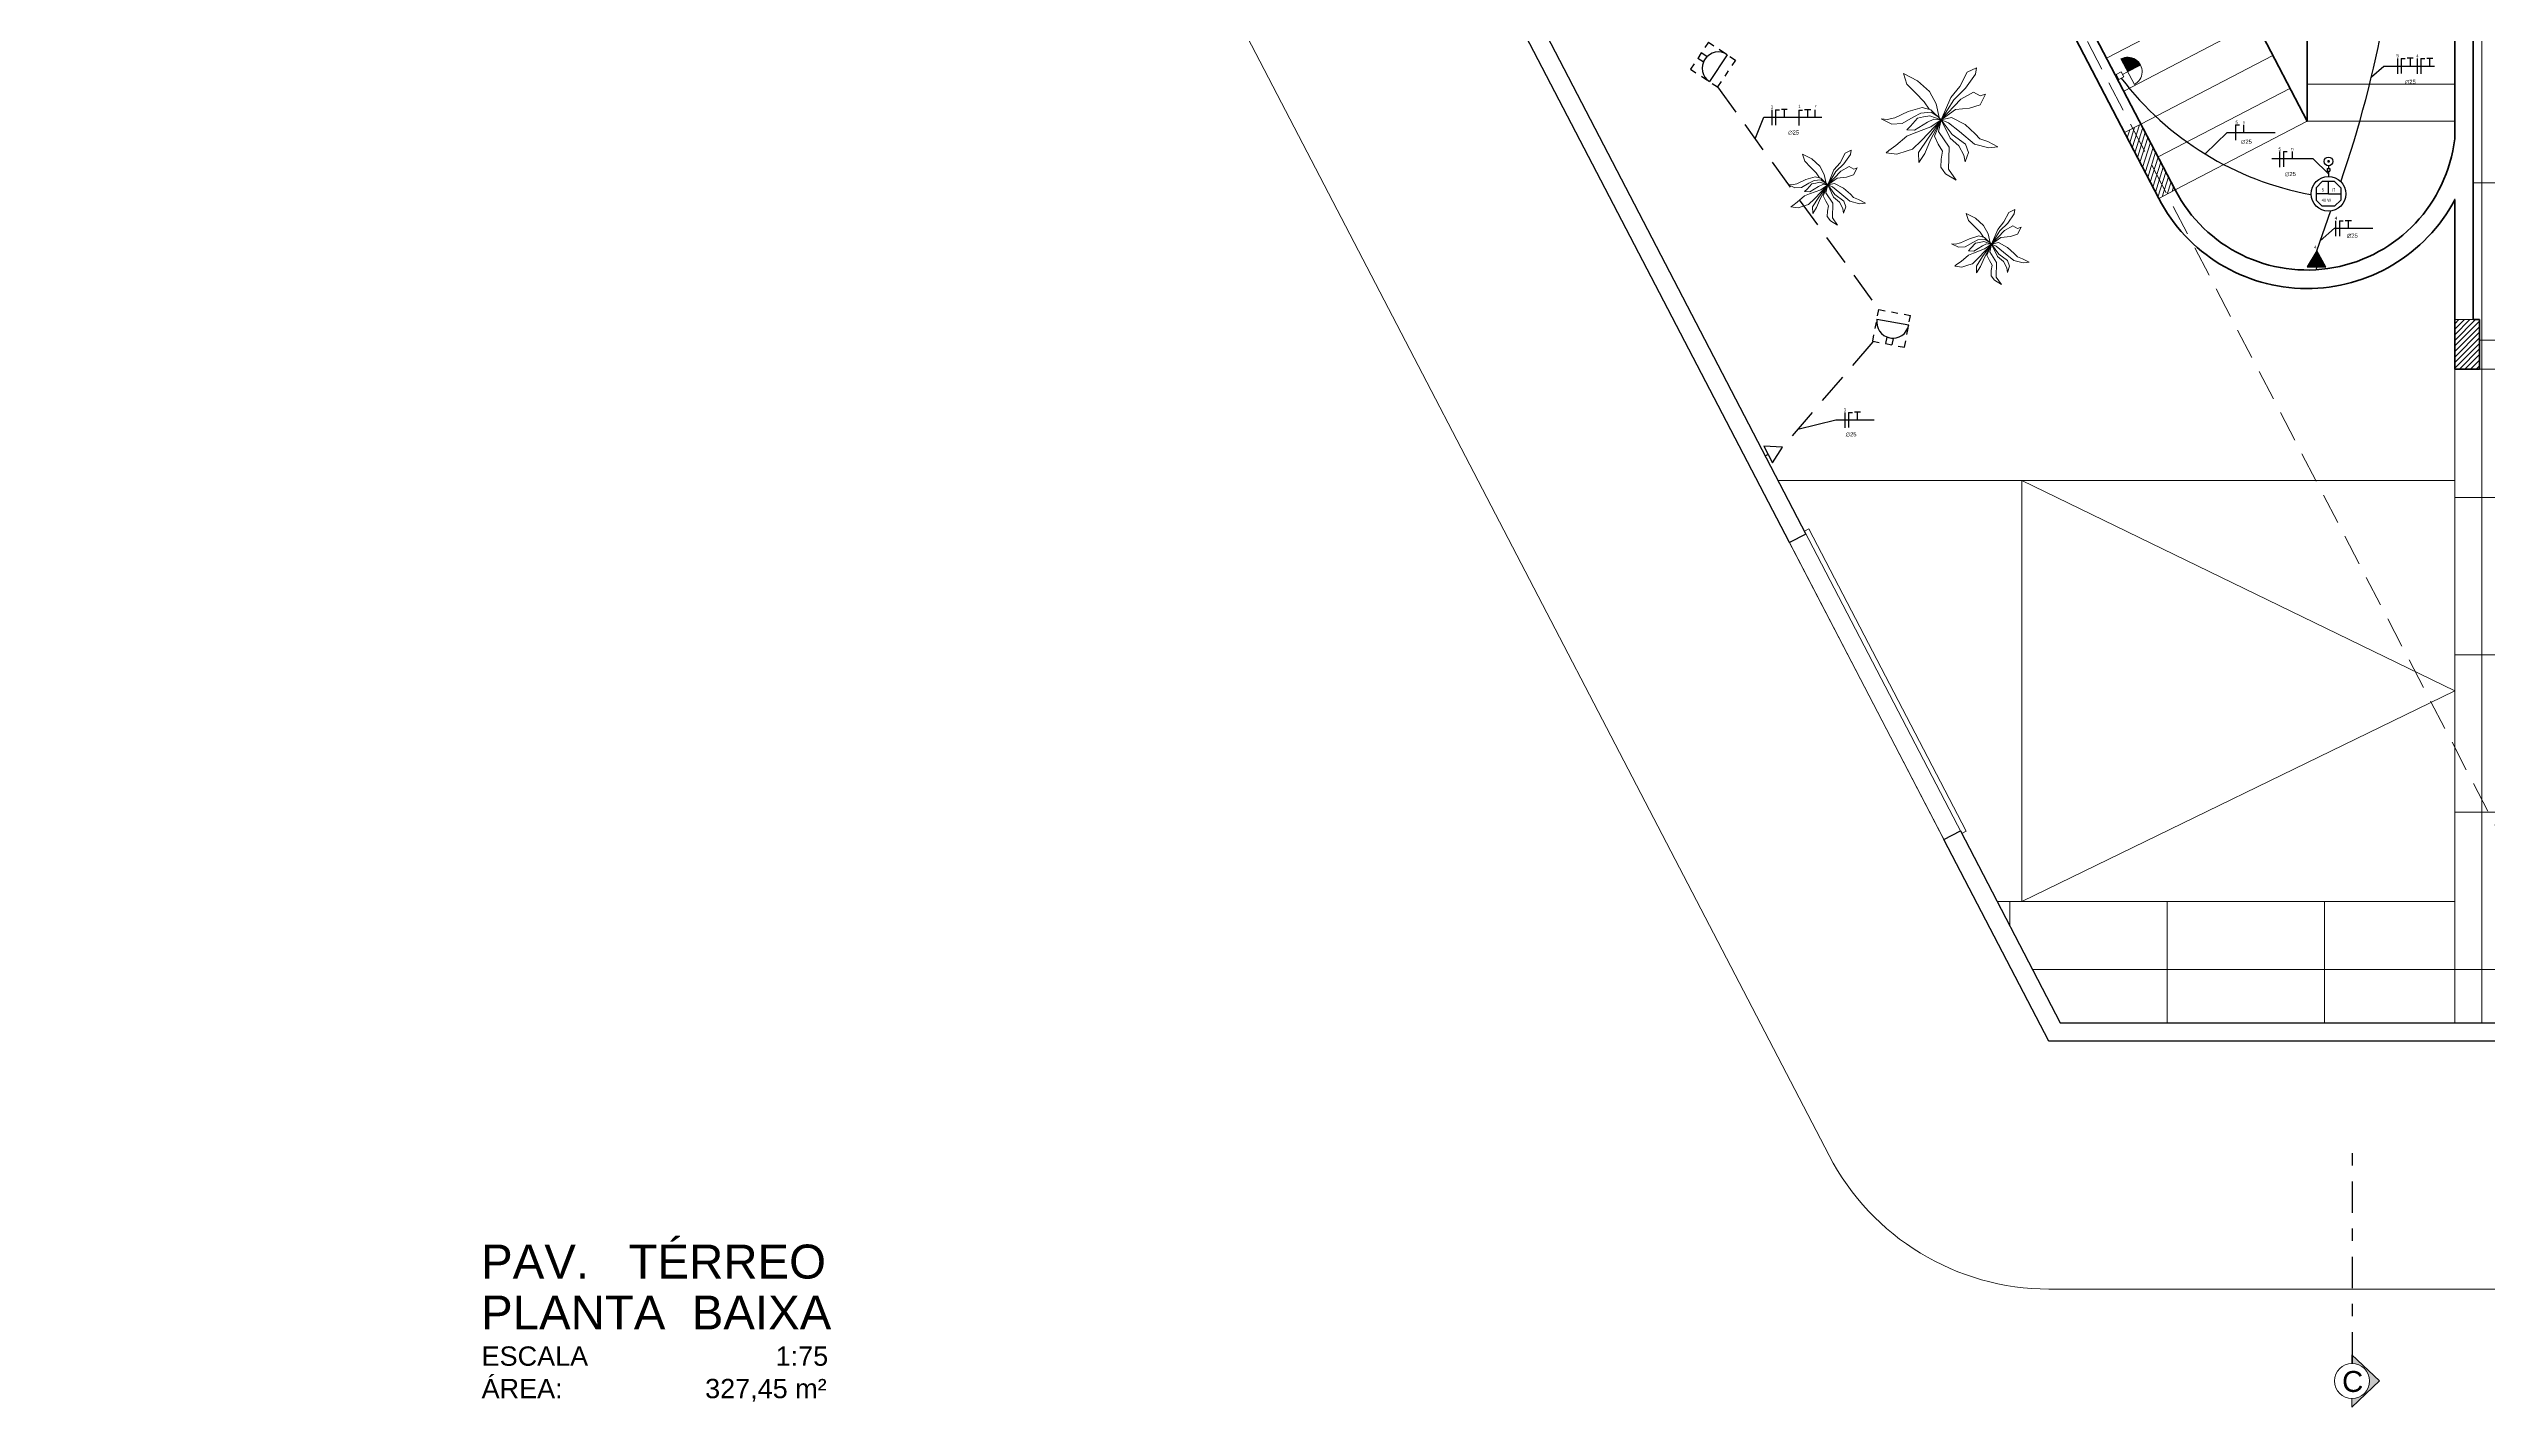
# Model space of a CAD drawing. Header units: millimetres. Extents: x 2991 to 3503, y 2795 to 2987.
# Drawn here: x 3107.23 to 3126.91, y 2805.22 to 2816.18 of the extents above; entities that cross this region are included whole.
import ezdxf
from ezdxf.enums import TextEntityAlignment as Align

# ---------------------------------------------------------------- set-up
doc = ezdxf.new("R2010")
doc.units = ezdxf.units.MM
for name, pattern in [('DASHDOT', [25.4, 12.7, -6.35, 0, -6.35]), ('DIVIDE3A', [1.6, 0.8, -0.2, 0, -0.2, 0, -0.2, 0, -0.2]), ('HIDDEN', [0.375, 0.25, -0.125])]:
    doc.linetypes.add(name, pattern=pattern)
for name, color, linetype in [('ESCO_37_TOMADAS', 3, 'Continuous'), ('Pranchas', 3, 'Continuous'), ('PTF', 1, 'Continuous'), ('PTO', 1, 'Continuous'), ('TET', 172, 'Continuous'), ('TEXTO', 7, 'Continuous'), ('TTTEA', 40, 'DIVIDE3A')]:
    doc.layers.add(name, color=color, linetype=linetype)
for name, color, linetype, lineweight in [('ESQ_INTER', 250, 'Continuous', 9), ('IND', 7, 'Continuous', 13), ('PILAR', 7, 'Continuous', 5), ('PISO', 252, 'Continuous', 9), ('Plarga', 7, 'Continuous', 40)]:
    doc.layers.add(name, color=color, linetype=linetype, lineweight=lineweight)
doc.styles.add('arial', font='')
doc.styles.add('ST', font='ROMANS.SHX', dxfattribs={"height": 0.15})
doc.styles.get("Standard").update_dxf_attribs({"font": ''})
doc.styles.add('TARCISIO', font='')
doc.styles.get('arial').set_extended_font_data('Arial')
doc.styles.get('Standard').set_extended_font_data('Arial')
doc.styles.get('TARCISIO').set_extended_font_data('Arial')

# ---------------------------------------------------------------- blocks, each defined once
blk = doc.blocks.new('IP')
for p, q in [((-0.1, 0.25), (0, 0.25)), ((-0.1, 0.25), (-0.1, 0.15)), ((-0.1, 0.05), (-0.1, -0.05)), ((0, 0.05), (-0.1, 0.05)), ((0, 0.05), (0, -0.05)), ((0.1, 0.25), (0.2, 0.25)), ((0.25, 0.25), (0.25, -0.25)), ((0.3, 0.25), (0.4, 0.25)), ((0.4, 0.25), (0.4, 0.15)), ((0.4, 0.05), (0.4, -0.05)), ((0, -0.05), (-0.1, -0.05)), ((-0.1, -0.15), (-0.1, -0.25)), ((-0.1, -0.25), (0, -0.25)), ((0.1, -0.25), (0.2, -0.25)), ((0.3, -0.25), (0.4, -0.25)), ((0.4, -0.15), (0.4, -0.25))]:
    blk.add_line(p, q)
blk.add_arc((0.25, 0), 0.25, 90, 270)
blk = doc.blocks.new('iv')
at = {"color": 3}
for p, q in [((-0.2, 0.1), (-0.1, 0.2)), ((-0.2, 0.1), (-0.2, -0.1)), ((-0.1, 0.2), (0.1, 0.2)), ((0.1, 0.2), (0.2, 0.1)), ((0.2, 0.1), (0.2, -0.1)), ((-0.1, -0.2), (-0.2, -0.1)), ((-0.1, -0.2), (0.1, -0.2)), ((0.2, -0.1), (0.1, -0.2))]:
    blk.add_line(p, q, dxfattribs=at)
at = {"color": 1}
blk.add_circle((0, 0), 0.28, dxfattribs=at)
at = {"color": 1, "style": 'ST', "flags": 4}
blk.add_attdef('N%%D', text='', height=0.15, dxfattribs=at).set_placement((0.003, -0.074), align=Align.CENTER)
blk = doc.blocks.new('I190')
at = {"lineweight": 5}
for p, q in [((-0.1, 0.05), (-0.1, -0.05)), ((0, 0.05), (-0.1, 0.05)), ((0, 0.05), (0, -0.05)), ((0.1, 0), (0, 0)), ((0.1, 0.25), (0.1, -0.25)), ((0.35, 0), (0.1, 0)), ((0, -0.05), (-0.1, -0.05))]:
    blk.add_line(p, q, dxfattribs=at)
at = {"lineweight": 5, "const_width": 0.2499}
blk.add_lwpolyline([(0.1, 0.12505, -0.41421356), (0.22505, 0, -1)], format="xyb", dxfattribs=at)
at = {"lineweight": 5}
blk.add_arc((0.1, 0), 0.25, 270, 90, dxfattribs=at)
blk = doc.blocks.new('BCAM')
for p, q in [((-0.05, 0), (-0.05, -0.1)), ((-0.05, 0), (0.05, 0)), ((0, 0.099), (0, 0)), ((0.05, 0), (0.05, -0.1)), ((-0.05, -0.1), (0.05, -0.1))]:
    blk.add_line(p, q)
at = {"const_width": 0.049}
blk.add_lwpolyline([(0, 0.234, 1), (0, 0.285, 1)], format="xyb", close=True, dxfattribs=at)
blk.add_circle((0, 0.259), 0.16)

msp = doc.modelspace()

# ---------------------------------------------------------------- hatches: boundary and pattern name
at = {"layer": 'IND'}
msp.add_hatch(color=0, dxfattribs=at).paths.add_polyline_path([(3125.815, 2805.644), (3125.815, 2805.573, -1.014778), (3125.815, 2805.291), (3125.815, 2805.22), (3126.037, 2805.432)])
at = {"layer": 'PILAR'}
h = msp.add_hatch(dxfattribs=at)
h.set_pattern_fill('ANSI31,_O', color=256, scale=0.01, angle=-62.5146)
h.set_pattern_definition([(252.4853861, (3108.864844, 4908.087727), (-0.03027807704, 0.00955513217), [])])
h.paths.add_polyline_path([(3124.256, 2814.976), (3124.389, 2815.045), (3124.112, 2815.577), (3123.979, 2815.508)])
h = msp.add_hatch(dxfattribs=at)
h.set_pattern_fill('ANSI31,_O', color=256, scale=0.01, angle=-90)
h.set_pattern_definition([(225, (4079.059413, 4677.561575), (-0.0224506403, 0.0224506403), [])])
h.paths.add_polyline_path([(3126.645, 2813.599), (3126.845, 2813.599), (3126.845, 2813.999), (3126.645, 2813.999)])
at = {"layer": 'PISO'}
h = msp.add_hatch(dxfattribs=at)
h.set_pattern_fill('NET,_O', color=256, scale=0.4)
h.set_pattern_definition([(0, (3126.8623, 2808.7529), (0, 1.27), []), (90, (3126.8623, 2808.7529), (-1.27, 8e-17), [])])
h.paths.add_polyline_path([(3126.645, 2810.545), (3126.645, 2808.324), (3127.801, 2808.324)], flags=17)
h.paths.add_polyline_path([(3126.645, 2809.303), (3123.152, 2809.303), (3122.952, 2809.303), (3123.461, 2808.324), (3126.645, 2808.324)])
h.paths.add_polyline_path([(3132.52, 2821.849), (3132.12, 2821.849), (3132.12, 2822.049), (3132.52, 2822.049), (3132.52, 2827.324), (3126.795, 2827.324), (3126.795, 2822.999), (3126.795, 2820.399), (3126.795, 2818.849), (3126.845, 2818.849), (3126.845, 2818.449), (3126.795, 2818.449), (3126.795, 2813.999), (3126.845, 2813.999), (3126.845, 2813.599), (3129.295, 2813.599), (3129.295, 2813.149), (3130.795, 2813.149), (3130.795, 2813.599), (3132.12, 2813.599), (3132.12, 2813.799), (3132.52, 2813.799), (3132.52, 2819.099), (3132.12, 2819.099), (3132.12, 2819.299), (3132.52, 2819.299)])
h.paths.add_polyline_path([(3132.52, 2813.599), (3130.795, 2813.599), (3130.795, 2813.149), (3129.295, 2813.149), (3129.295, 2813.599), (3126.645, 2813.599), (3126.645, 2810.545), (3127.801, 2808.324), (3132.12, 2808.324), (3132.12, 2808.374), (3132.52, 2808.374)])

# ---------------------------------------------------------------- linework, layer by layer
at = {"color": 3, "lineweight": 5}
for p, q in [((3122.196, 2815.985), (3122.223, 2815.9)), ((3122.309, 2815.926), (3122.196, 2815.985)), ((3122.711, 2815.995), (3122.651, 2815.881)), ((3122.697, 2815.867), (3122.777, 2815.98)), ((3122.786, 2816.031), (3122.711, 2815.995)), ((3122.777, 2815.98), (3122.786, 2816.031)), ((3122.223, 2815.9), (3122.293, 2815.828)), ((3122.293, 2815.828), (3122.362, 2815.756)), ((3122.406, 2815.84), (3122.309, 2815.926)), ((3122.461, 2815.74), (3122.406, 2815.84)), ((3122.577, 2815.792), (3122.501, 2815.611)), ((3122.66, 2815.778), (3122.501, 2815.611)), ((3122.651, 2815.881), (3122.577, 2815.792)), ((3122.602, 2815.773), (3122.697, 2815.867)), ((3122.76, 2815.833), (3122.66, 2815.778)), ((3122.816, 2815.804), (3122.76, 2815.833)), ((3122.815, 2815.733), (3122.859, 2815.817)), ((3122.859, 2815.817), (3122.816, 2815.804)), ((3122.017, 2815.618), (3122.102, 2815.577)), ((3122.064, 2815.613), (3122.017, 2815.618)), ((3122.127, 2815.626), (3122.064, 2815.613)), ((3122.102, 2815.577), (3122.184, 2815.58)), ((3122.235, 2815.678), (3122.127, 2815.626)), ((3122.184, 2815.58), (3122.274, 2815.632)), ((3122.348, 2815.711), (3122.235, 2815.678)), ((3122.252, 2815.561), (3122.309, 2815.623)), ((3122.274, 2815.632), (3122.337, 2815.664)), ((3122.39, 2815.591), (3122.286, 2815.527)), ((3122.309, 2815.623), (3122.357, 2815.634)), ((3122.337, 2815.664), (3122.42, 2815.674)), ((3122.501, 2815.611), (3122.342, 2815.445)), ((3122.418, 2815.691), (3122.348, 2815.711)), ((3122.357, 2815.634), (3122.408, 2815.644)), ((3122.362, 2815.756), (3122.403, 2815.698)), ((3122.442, 2815.616), (3122.39, 2815.591)), ((3122.501, 2815.611), (3122.394, 2815.464)), ((3122.408, 2815.644), (3122.501, 2815.611)), ((3122.415, 2815.45), (3122.501, 2815.611)), ((3122.417, 2815.554), (3122.501, 2815.611)), ((3122.501, 2815.611), (3122.418, 2815.691)), ((3122.42, 2815.674), (3122.485, 2815.63)), ((3122.501, 2815.611), (3122.442, 2815.616)), ((3122.445, 2815.48), (3122.501, 2815.611)), ((3122.485, 2815.63), (3122.461, 2815.74)), ((3122.501, 2815.611), (3122.479, 2815.518)), ((3122.501, 2815.611), (3122.602, 2815.773)), ((3122.501, 2815.611), (3122.616, 2815.694)), ((3122.501, 2815.611), (3122.584, 2815.631)), ((3122.573, 2815.462), (3122.501, 2815.611)), ((3122.501, 2815.611), (3122.589, 2815.493)), ((3122.558, 2815.588), (3122.501, 2815.611)), ((3122.647, 2815.516), (3122.558, 2815.588)), ((3122.584, 2815.631), (3122.694, 2815.573)), ((3122.616, 2815.694), (3122.729, 2815.706)), ((3122.729, 2815.706), (3122.815, 2815.733)), ((3122.078, 2815.363), (3122.134, 2815.403)), ((3122.134, 2815.403), (3122.222, 2815.478)), ((3122.222, 2815.531), (3122.252, 2815.561)), ((3122.286, 2815.527), (3122.222, 2815.531)), ((3122.222, 2815.478), (3122.281, 2815.503)), ((3122.342, 2815.445), (3122.27, 2815.375)), ((3122.281, 2815.503), (3122.417, 2815.554)), ((3122.394, 2815.464), (3122.318, 2815.346)), ((3122.368, 2815.34), (3122.415, 2815.45)), ((3122.477, 2815.414), (3122.445, 2815.48)), ((3122.511, 2815.357), (3122.477, 2815.414)), ((3122.479, 2815.518), (3122.564, 2815.391)), ((3122.564, 2815.391), (3122.559, 2815.213)), ((3122.644, 2815.402), (3122.573, 2815.462)), ((3122.589, 2815.493), (3122.696, 2815.414)), ((3122.684, 2815.325), (3122.644, 2815.402)), ((3122.77, 2815.415), (3122.647, 2815.516)), ((3122.694, 2815.573), (3122.775, 2815.498)), ((3122.696, 2815.414), (3122.72, 2815.346)), ((3122.884, 2815.385), (3122.77, 2815.415)), ((3122.775, 2815.498), (3122.813, 2815.458)), ((3122.813, 2815.458), (3122.876, 2815.435)), ((3122.876, 2815.435), (3122.958, 2815.392)), ((3122.958, 2815.392), (3122.884, 2815.385)), ((3121.381, 2815.335), (3121.399, 2815.278)), ((3121.456, 2815.295), (3121.381, 2815.335)), ((3121.399, 2815.278), (3121.445, 2815.23)), ((3121.445, 2815.23), (3121.492, 2815.182)), ((3121.521, 2815.238), (3121.456, 2815.295)), ((3121.557, 2815.171), (3121.521, 2815.238)), ((3121.635, 2815.206), (3121.584, 2815.085)), ((3121.69, 2815.197), (3121.584, 2815.085)), ((3121.584, 2815.085), (3121.651, 2815.193)), ((3121.684, 2815.265), (3121.635, 2815.206)), ((3121.651, 2815.193), (3121.715, 2815.256)), ((3121.724, 2815.341), (3121.684, 2815.265)), ((3121.757, 2815.233), (3121.69, 2815.197)), ((3121.715, 2815.256), (3121.768, 2815.331)), ((3121.774, 2815.365), (3121.724, 2815.341)), ((3121.794, 2815.214), (3121.757, 2815.233)), ((3121.768, 2815.331), (3121.774, 2815.365)), ((3121.793, 2815.166), (3121.823, 2815.223)), ((3121.823, 2815.223), (3121.794, 2815.214)), ((3122.057, 2815.345), (3122.078, 2815.363)), ((3122.142, 2815.335), (3122.057, 2815.345)), ((3122.227, 2815.362), (3122.142, 2815.335)), ((3122.27, 2815.375), (3122.227, 2815.362)), ((3122.318, 2815.346), (3122.319, 2815.267)), ((3122.319, 2815.267), (3122.368, 2815.34)), ((3122.497, 2815.229), (3122.499, 2815.294)), ((3122.536, 2815.176), (3122.497, 2815.229)), ((3122.499, 2815.294), (3122.511, 2815.357)), ((3122.559, 2815.213), (3122.621, 2815.125)), ((3122.694, 2815.271), (3122.684, 2815.325)), ((3122.72, 2815.346), (3122.694, 2815.271)), ((3121.262, 2815.09), (3121.318, 2815.063)), ((3121.293, 2815.087), (3121.262, 2815.09)), ((3121.335, 2815.095), (3121.293, 2815.087)), ((3121.318, 2815.063), (3121.373, 2815.065)), ((3121.407, 2815.13), (3121.335, 2815.095)), ((3121.339, 2814.947), (3121.398, 2814.997)), ((3121.373, 2815.065), (3121.433, 2815.099)), ((3121.398, 2815.032), (3121.418, 2815.052)), ((3121.441, 2815.029), (3121.398, 2815.032)), ((3121.398, 2814.997), (3121.438, 2815.013)), ((3121.482, 2815.152), (3121.407, 2815.13)), ((3121.418, 2815.052), (3121.456, 2815.093)), ((3121.433, 2815.099), (3121.475, 2815.121)), ((3121.438, 2815.013), (3121.528, 2815.047)), ((3121.51, 2815.072), (3121.441, 2815.029)), ((3121.456, 2815.093), (3121.488, 2815.101)), ((3121.475, 2815.121), (3121.53, 2815.127)), ((3121.584, 2815.085), (3121.478, 2814.974)), ((3121.529, 2815.139), (3121.482, 2815.152)), ((3121.488, 2815.101), (3121.522, 2815.107)), ((3121.492, 2815.182), (3121.519, 2815.143)), ((3121.545, 2815.089), (3121.51, 2815.072)), ((3121.584, 2815.085), (3121.513, 2814.987)), ((3121.522, 2815.107), (3121.584, 2815.085)), ((3121.527, 2814.978), (3121.584, 2815.085)), ((3121.528, 2815.047), (3121.584, 2815.085)), ((3121.584, 2815.085), (3121.529, 2815.139)), ((3121.53, 2815.127), (3121.573, 2815.098)), ((3121.584, 2815.085), (3121.545, 2815.089)), ((3121.547, 2814.998), (3121.584, 2815.085)), ((3121.568, 2814.954), (3121.547, 2814.998)), ((3121.573, 2815.098), (3121.557, 2815.171)), ((3121.584, 2815.085), (3121.569, 2815.023)), ((3121.569, 2815.023), (3121.626, 2814.939)), ((3121.584, 2815.085), (3121.661, 2815.141)), ((3121.584, 2815.085), (3121.639, 2815.098)), ((3121.632, 2814.986), (3121.584, 2815.085)), ((3121.584, 2815.085), (3121.643, 2815.007)), ((3121.622, 2815.07), (3121.584, 2815.085)), ((3121.681, 2815.022), (3121.622, 2815.07)), ((3121.639, 2815.098), (3121.713, 2815.06)), ((3121.643, 2815.007), (3121.714, 2814.954)), ((3121.661, 2815.141), (3121.736, 2815.149)), ((3121.763, 2814.954), (3121.681, 2815.022)), ((3121.713, 2815.06), (3121.767, 2815.01)), ((3121.736, 2815.149), (3121.793, 2815.166)), ((3121.767, 2815.01), (3121.792, 2814.983)), ((3122.621, 2815.125), (3122.536, 2815.176)), ((3121.288, 2814.908), (3121.302, 2814.92)), ((3121.345, 2814.901), (3121.288, 2814.908)), ((3121.302, 2814.92), (3121.339, 2814.947)), ((3121.402, 2814.919), (3121.345, 2814.901)), ((3121.43, 2814.928), (3121.402, 2814.919)), ((3121.478, 2814.974), (3121.43, 2814.928)), ((3121.513, 2814.987), (3121.462, 2814.908)), ((3121.462, 2814.908), (3121.463, 2814.856)), ((3121.463, 2814.856), (3121.495, 2814.904)), ((3121.495, 2814.904), (3121.527, 2814.978)), ((3121.591, 2814.916), (3121.568, 2814.954)), ((3121.581, 2814.831), (3121.583, 2814.874)), ((3121.607, 2814.795), (3121.581, 2814.831)), ((3121.583, 2814.874), (3121.591, 2814.916)), ((3121.664, 2814.761), (3121.607, 2814.795)), ((3121.626, 2814.939), (3121.623, 2814.82)), ((3121.623, 2814.82), (3121.664, 2814.761)), ((3121.679, 2814.946), (3121.632, 2814.986)), ((3121.706, 2814.895), (3121.679, 2814.946)), ((3121.713, 2814.858), (3121.706, 2814.895)), ((3121.73, 2814.908), (3121.713, 2814.858)), ((3121.714, 2814.954), (3121.73, 2814.908)), ((3121.84, 2814.934), (3121.763, 2814.954)), ((3121.792, 2814.983), (3121.834, 2814.968)), ((3121.834, 2814.968), (3121.889, 2814.939)), ((3121.889, 2814.939), (3121.84, 2814.934)), ((3122.703, 2814.856), (3122.721, 2814.799)), ((3122.778, 2814.817), (3122.703, 2814.856)), ((3122.721, 2814.799), (3122.768, 2814.751)), ((3122.843, 2814.759), (3122.778, 2814.817)), ((3123.046, 2814.862), (3123.007, 2814.787)), ((3123.037, 2814.777), (3123.09, 2814.852)), ((3123.096, 2814.886), (3123.046, 2814.862)), ((3123.09, 2814.852), (3123.096, 2814.886)), ((3122.584, 2814.611), (3122.64, 2814.584)), ((3122.615, 2814.608), (3122.584, 2814.611)), ((3122.657, 2814.617), (3122.615, 2814.608)), ((3122.729, 2814.651), (3122.657, 2814.617)), ((3122.695, 2814.586), (3122.755, 2814.62)), ((3122.804, 2814.674), (3122.729, 2814.651)), ((3122.74, 2814.574), (3122.778, 2814.615)), ((3122.755, 2814.62), (3122.797, 2814.642)), ((3122.768, 2814.751), (3122.814, 2814.703)), ((3122.778, 2814.615), (3122.81, 2814.622)), ((3122.797, 2814.642), (3122.852, 2814.649)), ((3122.906, 2814.607), (3122.801, 2814.496)), ((3122.851, 2814.66), (3122.804, 2814.674)), ((3122.81, 2814.622), (3122.844, 2814.629)), ((3122.814, 2814.703), (3122.841, 2814.665)), ((3122.867, 2814.61), (3122.833, 2814.593)), ((3122.906, 2814.607), (3122.835, 2814.508)), ((3122.88, 2814.692), (3122.843, 2814.759)), ((3122.844, 2814.629), (3122.906, 2814.607)), ((3122.849, 2814.499), (3122.906, 2814.607)), ((3122.85, 2814.569), (3122.906, 2814.607)), ((3122.906, 2814.607), (3122.851, 2814.66)), ((3122.852, 2814.649), (3122.896, 2814.619)), ((3122.906, 2814.607), (3122.867, 2814.61)), ((3122.869, 2814.519), (3122.906, 2814.607)), ((3122.896, 2814.619), (3122.88, 2814.692)), ((3122.906, 2814.607), (3122.892, 2814.545)), ((3122.957, 2814.727), (3122.906, 2814.607)), ((3123.012, 2814.718), (3122.906, 2814.607)), ((3122.906, 2814.607), (3122.974, 2814.714)), ((3122.906, 2814.607), (3122.983, 2814.662)), ((3122.906, 2814.607), (3122.962, 2814.62)), ((3122.954, 2814.507), (3122.906, 2814.607)), ((3122.906, 2814.607), (3122.965, 2814.528)), ((3122.944, 2814.591), (3122.906, 2814.607)), ((3123.007, 2814.787), (3122.957, 2814.727)), ((3122.962, 2814.62), (3123.035, 2814.581)), ((3122.974, 2814.714), (3123.037, 2814.777)), ((3122.983, 2814.662), (3123.059, 2814.67)), ((3123.079, 2814.755), (3123.012, 2814.718)), ((3123.059, 2814.67), (3123.116, 2814.688)), ((3123.116, 2814.735), (3123.079, 2814.755)), ((3123.145, 2814.744), (3123.116, 2814.735)), ((3123.116, 2814.688), (3123.145, 2814.744)), ((3122.611, 2814.429), (3122.624, 2814.442)), ((3122.667, 2814.423), (3122.611, 2814.429)), ((3122.624, 2814.442), (3122.662, 2814.468)), ((3122.64, 2814.584), (3122.695, 2814.586)), ((3122.662, 2814.468), (3122.721, 2814.518)), ((3122.724, 2814.44), (3122.667, 2814.423)), ((3122.72, 2814.553), (3122.74, 2814.574)), ((3122.763, 2814.55), (3122.72, 2814.553)), ((3122.721, 2814.518), (3122.76, 2814.535)), ((3122.753, 2814.449), (3122.724, 2814.44)), ((3122.801, 2814.496), (3122.753, 2814.449)), ((3122.76, 2814.535), (3122.85, 2814.569)), ((3122.833, 2814.593), (3122.763, 2814.55)), ((3122.835, 2814.508), (3122.785, 2814.43)), ((3122.785, 2814.43), (3122.785, 2814.377)), ((3122.785, 2814.377), (3122.818, 2814.426)), ((3122.818, 2814.426), (3122.849, 2814.499)), ((3122.891, 2814.475), (3122.869, 2814.519)), ((3122.913, 2814.437), (3122.891, 2814.475)), ((3122.892, 2814.545), (3122.948, 2814.46)), ((3122.905, 2814.395), (3122.913, 2814.437)), ((3123.004, 2814.543), (3122.944, 2814.591)), ((3122.948, 2814.46), (3122.945, 2814.342)), ((3123.002, 2814.467), (3122.954, 2814.507)), ((3122.965, 2814.528), (3123.036, 2814.476)), ((3123.029, 2814.416), (3123.002, 2814.467)), ((3123.086, 2814.476), (3123.004, 2814.543)), ((3123.035, 2814.38), (3123.029, 2814.416)), ((3123.035, 2814.581), (3123.089, 2814.531)), ((3123.052, 2814.43), (3123.035, 2814.38)), ((3123.036, 2814.476), (3123.052, 2814.43)), ((3123.162, 2814.456), (3123.086, 2814.476)), ((3123.089, 2814.531), (3123.115, 2814.505)), ((3123.115, 2814.505), (3123.156, 2814.489)), ((3123.156, 2814.489), (3123.211, 2814.461)), ((3123.211, 2814.461), (3123.162, 2814.456)), ((3122.904, 2814.352), (3122.905, 2814.395)), ((3122.93, 2814.317), (3122.904, 2814.352)), ((3122.987, 2814.282), (3122.93, 2814.317)), ((3122.945, 2814.342), (3122.987, 2814.282))]:
    msp.add_line(p, q, dxfattribs=at)
for q in [(3125.526, 2815.013), (3125.626, 2815.113), (3125.726, 2815.013)]:
    msp.add_line((3125.626, 2815.013), q)
at = {"color": 3}
for p, q in [((3125.532, 2814.554), (3125.454, 2814.425)), ((3125.454, 2814.425), (3125.604, 2814.422)), ((3125.529, 2814.424), (3125.528, 2814.399)), ((3125.529, 2814.424), (3125.532, 2814.554)), ((3125.604, 2814.422), (3125.532, 2814.554)), ((3121.069, 2812.976), (3121.139, 2812.843)), ((3121.219, 2812.97), (3121.069, 2812.976)), ((3121.104, 2812.91), (3121.082, 2812.898)), ((3121.139, 2812.843), (3121.219, 2812.97))]:
    msp.add_line(p, q, dxfattribs=at)
at = {"lineweight": 5}
for points in [[(3109, 2835.797), (3123.37, 2808.174), (3139.52, 2808.174)], [(3123.835, 2816.109), (3124.9, 2816.663)], [(3123.974, 2815.843), (3125.038, 2816.397)], [(3124.112, 2815.577), (3125.177, 2816.131)], [(3124.251, 2815.311), (3125.315, 2815.865)], [(3125.454, 2815.899), (3126.645, 2815.899)], [(3124.389, 2815.045), (3125.454, 2815.599)], [(3125.454, 2815.599), (3126.645, 2815.599)], [(3126.645, 2813.599), (3126.645, 2808.324)], [(3123.152, 2812.699), (3126.645, 2812.699)], [(3121.276, 2812.199), (3122.522, 2809.803)], [(3123.152, 2809.303), (3126.645, 2809.303)]]:
    msp.add_lwpolyline(points, dxfattribs=at)
msp.add_lwpolyline([(3107.225, 2834.874), (3121.596, 2807.251, 0.279744), (3123.37, 2806.174), (3139.52, 2806.174)], format="xyb", dxfattribs=at)
at = {"linetype": 'HIDDEN', "lineweight": 9}
msp.add_lwpolyline([(3114.509, 2833.874), (3128.399, 2807.174)], dxfattribs=at)
for points in [[(3116.622, 2821.145), (3110.52, 2832.874), (3137.52, 2832.874), (3137.52, 2808.174), (3123.37, 2808.174), (3122.522, 2809.803), (3122.655, 2809.873), (3123.461, 2808.324), (3137.37, 2808.324), (3137.37, 2808.324)], [(3119.424, 2817.167), (3119.454, 2817.11), (3119.241, 2816.435), (3121.409, 2812.268), (3121.276, 2812.199), (3119.079, 2816.421), (3119.292, 2817.096)]]:
    msp.add_lwpolyline(points)
at = {"linetype": 'HIDDEN', "lineweight": 5}
msp.add_lwpolyline([(3126.795, 2828.199), (3128.145, 2828.199), (3128.145, 2830.249), (3133.895, 2830.249), (3133.895, 2821.849), (3133.095, 2821.849), (3133.095, 2819.249), (3133.895, 2819.249), (3133.895, 2813.599), (3130.795, 2813.599), (3130.795, 2813.149), (3129.295, 2813.149), (3129.295, 2813.599), (3126.645, 2813.599), (3126.645, 2814.996)], dxfattribs=at)
at = {"lineweight": 9}
for points in [[(3122.952, 2809.303), (3123.152, 2809.303), (3123.152, 2812.699), (3121.185, 2812.699)], [(3123.152, 2812.699), (3126.645, 2811.001), (3123.152, 2809.303)]]:
    msp.add_lwpolyline(points, dxfattribs=at)
at = {"linetype": 'DASHDOT', "lineweight": 30, "ltscale": 0.02}
msp.add_lwpolyline([(3125.819, 2805.573), (3125.819, 2807.272)], dxfattribs=at)
at = {"color": 3}
for points in [[(3125.454, 2814.425), (3125.529, 2814.424), (3125.532, 2814.554)], [(3125.529, 2814.424), (3125.604, 2814.422), (3125.532, 2814.554)]]:
    msp.add_solid(points, dxfattribs=at)
at = {"layer": 'ESCO_37_TOMADAS'}
for p, q in [((3126.184, 2816.107), (3126.184, 2815.983)), ((3126.214, 2816.107), (3126.214, 2815.984)), ((3126.214, 2816.107), (3126.246, 2816.107)), ((3126.285, 2816.109), (3126.285, 2816.047)), ((3126.342, 2816.106), (3126.342, 2815.981)), ((3126.373, 2816.106), (3126.373, 2815.982)), ((3126.373, 2816.106), (3126.404, 2816.106)), ((3126.443, 2816.107), (3126.443, 2816.045)), ((3121.132, 2815.692), (3121.132, 2815.568)), ((3121.163, 2815.692), (3121.163, 2815.569)), ((3121.163, 2815.692), (3121.194, 2815.692)), ((3121.233, 2815.694), (3121.233, 2815.632)), ((3121.351, 2815.69), (3121.351, 2815.566)), ((3121.351, 2815.69), (3121.382, 2815.69)), ((3121.421, 2815.691), (3121.421, 2815.63)), ((3121.48, 2815.691), (3121.48, 2815.629)), ((3124.877, 2815.571), (3124.877, 2815.447)), ((3124.877, 2815.571), (3124.909, 2815.571)), ((3124.941, 2815.57), (3124.941, 2815.508)), ((3125.232, 2815.355), (3125.232, 2815.23)), ((3125.262, 2815.355), (3125.262, 2815.231)), ((3125.262, 2815.355), (3125.294, 2815.355)), ((3125.333, 2815.356), (3125.333, 2815.295)), ((3125.684, 2814.796), (3125.684, 2814.671)), ((3125.715, 2814.796), (3125.715, 2814.672)), ((3125.715, 2814.796), (3125.746, 2814.796)), ((3125.785, 2814.797), (3125.785, 2814.736)), ((3121.722, 2813.25), (3121.722, 2813.126)), ((3121.752, 2813.25), (3121.752, 2813.127)), ((3121.752, 2813.25), (3121.784, 2813.25)), ((3121.822, 2813.252), (3121.822, 2813.19))]:
    msp.add_line(p, q, dxfattribs=at)
for points in [[(3126.31, 2816.109), (3126.285, 2816.109), (3126.262, 2816.109)], [(3126.468, 2816.107), (3126.443, 2816.107), (3126.42, 2816.107)], [(3121.258, 2815.694), (3121.233, 2815.694), (3121.21, 2815.694)], [(3121.447, 2815.691), (3121.421, 2815.691), (3121.398, 2815.691)], [(3125.811, 2814.797), (3125.785, 2814.797), (3125.762, 2814.797)], [(3121.848, 2813.252), (3121.822, 2813.252), (3121.8, 2813.252)]]:
    msp.add_lwpolyline(points, dxfattribs=at)
at = {"layer": 'ESQ_INTER'}
msp.add_lwpolyline([(3121.398, 2812.29), (3122.667, 2809.85), (3122.702, 2809.869), (3121.433, 2812.309)], close=True, dxfattribs=at)
at = {"layer": 'IND', "color": 0}
msp.add_lwpolyline([(3125.815, 2805.573), (3125.815, 2805.644), (3126.037, 2805.432), (3125.815, 2805.22), (3125.815, 2805.291)], dxfattribs=at)
msp.add_circle((3125.817, 2805.432), 0.141, dxfattribs=at)
at = {"layer": 'PILAR'}
for points in [[(3123.979, 2815.508), (3124.256, 2814.976), (3124.389, 2815.045), (3124.112, 2815.577)], [(3126.645, 2813.999), (3126.645, 2813.599), (3126.845, 2813.599), (3126.845, 2813.999)]]:
    msp.add_lwpolyline(points, close=True, dxfattribs=at)
at = {"layer": 'Plarga'}
for points in [[(3123.145, 2817.111), (3124.256, 2814.976, 0.603745), (3126.645, 2814.964), (3126.645, 2813.599), (3126.845, 2813.599), (3126.845, 2813.999), (3126.795, 2813.999), (3126.795, 2818.449)], [(3126.645, 2818.449), (3126.645, 2815.457, -0.738294), (3124.389, 2815.045), (3123.295, 2817.147)]]:
    msp.add_lwpolyline(points, format="xyb", dxfattribs=at)
msp.add_lwpolyline([(3125.454, 2817.099), (3125.454, 2815.599), (3124.673, 2817.099), (3125.454, 2817.099)], dxfattribs=at)
at = {"layer": 'Pranchas'}
for p, q in [((3125.973, 2815.959), (3126.072, 2816.045)), ((3126.072, 2816.045), (3126.483, 2816.045)), ((3120.999, 2815.457), (3121.069, 2815.632)), ((3121.069, 2815.632), (3121.536, 2815.632)), ((3124.63, 2815.336), (3124.808, 2815.508)), ((3124.808, 2815.508), (3125.196, 2815.508)), ((3125.502, 2815.295), (3125.17, 2815.295)), ((3125.627, 2815.175), (3125.502, 2815.295)), ((3125.56, 2814.635), (3125.675, 2814.736)), ((3125.675, 2814.736), (3125.984, 2814.736)), ((3121.343, 2813.115), (3121.649, 2813.19)), ((3121.649, 2813.19), (3121.96, 2813.19))]:
    msp.add_line(p, q, dxfattribs=at)
at = {"layer": 'TET', "linetype": 'HIDDEN'}
msp.add_line((3120.695, 2815.876), (3121.996, 2814.08), dxfattribs=at)
at = {"layer": 'TET'}
for p, q in [((3125.627, 2815.197), (3125.627, 2815.153)), ((3125.532, 2814.554), (3125.646, 2814.88))]:
    msp.add_line(p, q, dxfattribs=at)
for centre, radius, start, end in [((3117.381, 2818.011), 8.834, 340.8358, 358.8164), ((3125.938, 2817.464), 2.498, 217.408, 259.4503), ((3125.538, 2815.868), 0.871, 281.0459, 281.1003)]:
    msp.add_arc(centre, radius, start, end, dxfattribs=at)
at = {"layer": 'TTTEA', "color": 5, "linetype": 'HIDDEN'}
msp.add_line((3121.948, 2813.819), (3121.219, 2812.97), dxfattribs=at)

# ---------------------------------------------------------------- block references
at = {"layer": 'PTO', "linetype": 'Continuous'}
for p, xscale, yscale, zscale, rotation in [((3120.593, 2816.1), 0.5217684525505273, 0.5217684525505273, 0.5217684525505273, 326.499272263163), ((3122.086, 2813.851), 0.5217684525505274, 0.5217684525505274, 0.5217684525505274, 79.37856700843554)]:
    msp.add_blockref('IP', p, dxfattribs=dict(at, xscale=xscale, yscale=yscale, zscale=zscale, rotation=rotation))
at = {"layer": 'PTO'}
for name, p, xscale, yscale, zscale, rotation in [('I190', (3123.964, 2815.978), 0.4669216835430593, 0.4669216835430593, 0.4669216835430593, 27.48538614398423), ('iv', (3125.626, 2815.013), 0.5, 0.5, 0.5, 270)]:
    msp.add_blockref(name, p, dxfattribs=dict(at, xscale=xscale, yscale=yscale, zscale=zscale, rotation=rotation))
at = {"layer": 'PTO', "xscale": 0.2191289904175036, "yscale": 0.2191289904175036, "zscale": 0.2191289904175036}
msp.add_blockref('BCAM', (3125.627, 2815.219), dxfattribs=at)

# ---------------------------------------------------------------- texts
at = {"layer": 'ESCO_37_TOMADAS'}
msp.add_text('40 W', height=0.0235, dxfattribs=at).set_placement((3125.571, 2814.95))
at = {"layer": 'ESCO_37_TOMADAS', "attachment_point": 1}
for s, width, gutter_width, insert, char_height in [('5', 0.000485, 0.126, (3126.175, 2816.141), 0.0252), ('4', 0.000485, 0.126, (3126.334, 2816.139), 0.0252), ('3', 0.000485, 0.126, (3121.124, 2815.726), 0.0252), ('1', 0.000485, 0.126, (3121.346, 2815.732), 0.0252), ('{\\fArial Unicode MS|b0|i0|c0|p34;z}', 0.00756, 0.108, (3121.48, 2815.732), 0.02157), ('5', 0.000485, 0.126, (3124.876, 2815.604), 0.0252), ('n', 0.000485, 0.126, (3124.933, 2815.604), 0.0252), ('5', 0.000485, 0.126, (3125.223, 2815.388), 0.0252), ('n', 0.000485, 0.126, (3125.325, 2815.39), 0.0252), ('5', 0.000485, 0.126, (3125.572, 2815.058), 0.0252), ('n', 0.01212, 0.173, (3125.656, 2815.067), 0.0346), ('4', 0.000485, 0.126, (3125.676, 2814.829), 0.0252), ('4', 0.000485, 0.126, (3125.51, 2814.595), 0.0252), ('3', 0.000485, 0.126, (3121.713, 2813.283), 0.0252)]:
    msp.add_mtext_dynamic_manual_height_columns(s, width=width, gutter_width=gutter_width, heights=[0], dxfattribs=dict(at, insert=insert, char_height=char_height))
at = {"layer": 'IND', "color": 0, "style": 'arial'}
msp.add_text('C', height=0.169, rotation=0.4643, dxfattribs=at).set_placement((3125.737, 2805.343))
at = {"layer": 'PTF', "char_height": 0.0333, "width": 0.08827, "attachment_point": 1}
for insert in [(3126.243, 2815.934), (3121.265, 2815.525), (3124.92, 2815.451), (3125.275, 2815.19), (3125.775, 2814.693), (3121.729, 2813.089)]:
    msp.add_mtext('∅25', dxfattribs=dict(at, insert=insert))
at = {"layer": 'TEXTO', "style": 'TARCISIO'}
for s, height, p in [('PAV.   TÉRREO', 0.27378, (3110.715, 2806.259)), ('PLANTA  BAIXA', 0.27378, (3110.715, 2805.848)), ('ESCALA                         1:75', 0.156, (3110.719, 2805.555)), ('ÁREA:                   327,45 m²', 0.156, (3110.719, 2805.293))]:
    msp.add_text(s, height=height, dxfattribs=at).set_placement(p)

doc.saveas('drawing.dxf')
